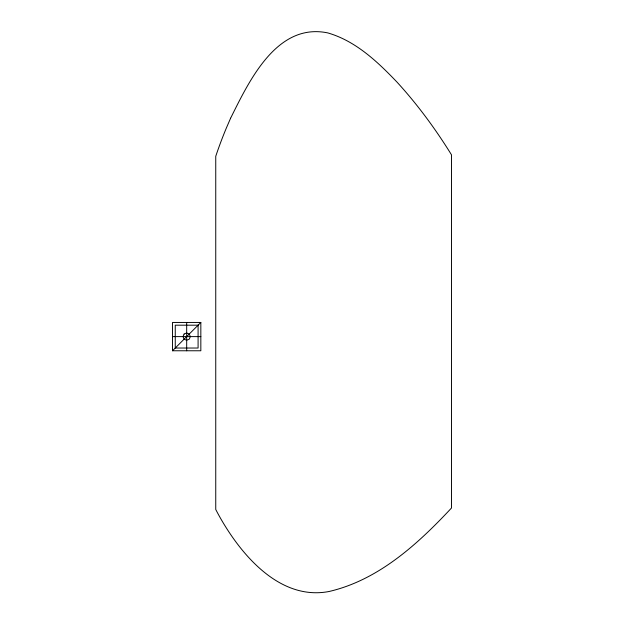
<?xml version="1.0" encoding="UTF-8"?>
<svg xmlns="http://www.w3.org/2000/svg" width="624" height="624" viewBox="0 0 624 624"><rect width="100%" height="100%" fill="white"/><g stroke="black" fill="none" stroke-linecap="round" stroke-linejoin="round"><path stroke-width="0.94" d="M172.513 350.766L200.834 322.452L200.834 350.766L172.513 350.766L172.513 322.452L200.834 322.452M172.513 336.609L200.834 336.609M186.677 322.452L186.677 350.766M184.096 334.035L183.027 336.609L184.096 339.191L186.677 340.252L189.251 339.191L190.32 336.609L189.251 334.035L186.677 332.966L184.096 334.035M230.599 118.217L226.286 128.193A698.49 516.337 -0.4 0 0 215.748 156.281L215.748 509.48A698.49 348.169 -0.4 0 0 226.574 528.31C248.399 562.708 284.279 600.085 329.051 591.497C378.487 580.024 417.768 544.128 451.487 508.014L451.487 154.814C435.505 128.996 417.44 104.419 396.919 82.017C377.387 61.573 355.602 40.95 327.779 32.908C276.728 22.3 249.163 80.995 230.599 118.217M198.089 325.19L175.258 325.19L175.258 348.028L198.089 348.028L198.089 325.19"/></g></svg>
